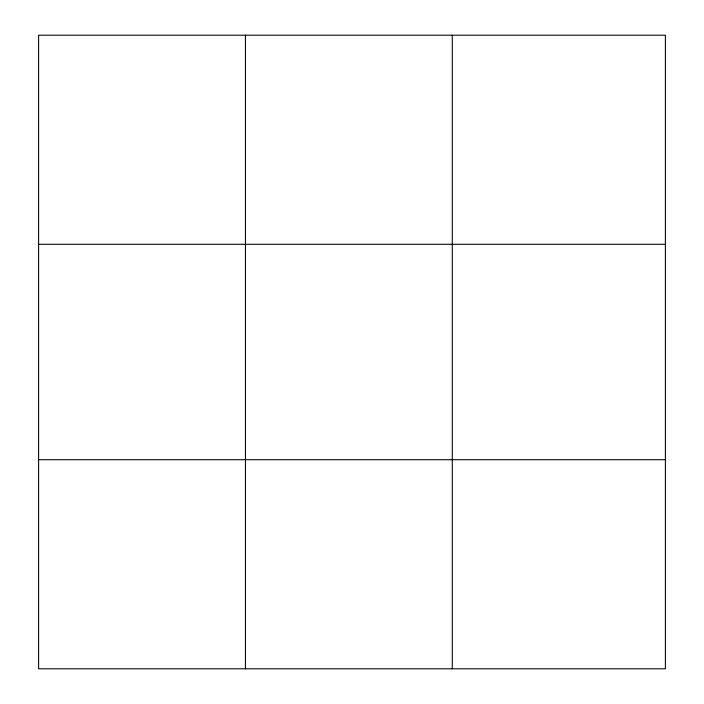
<?xml version="1.0" encoding="UTF-8"?>
<svg xmlns="http://www.w3.org/2000/svg" width="704" height="704" viewBox="0 0 704 704"><rect width="100%" height="100%" fill="white"/><g stroke="black" fill="none" stroke-linecap="round" stroke-linejoin="round"><path stroke-width="1.06" d="M245.45 35.2L245.45 668.8M452.285 35.2L452.285 668.8M665.394 244.288L665.394 35.2L38.606 35.2L38.606 668.8L665.394 668.8L665.394 244.288L38.606 244.288M38.606 459.712L665.394 459.712"/></g></svg>
